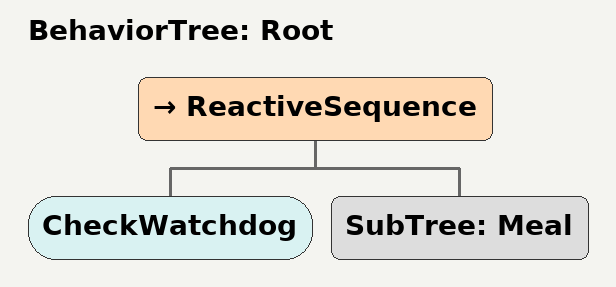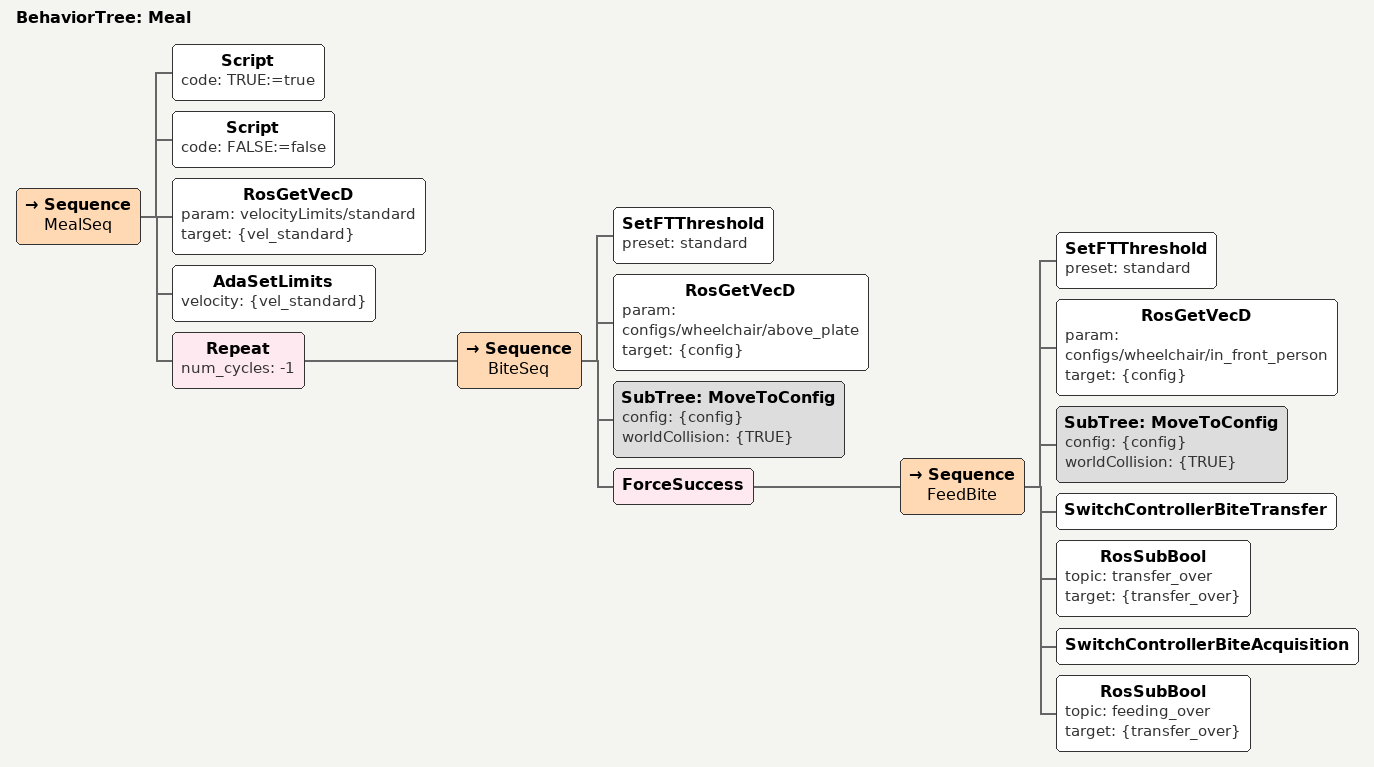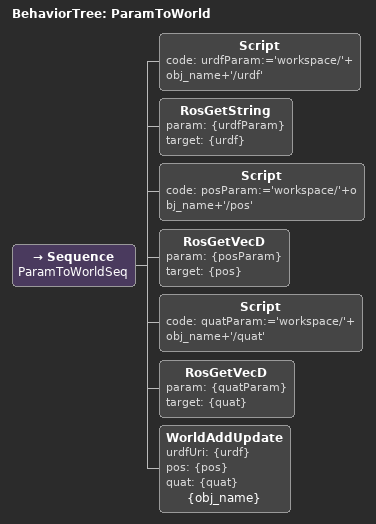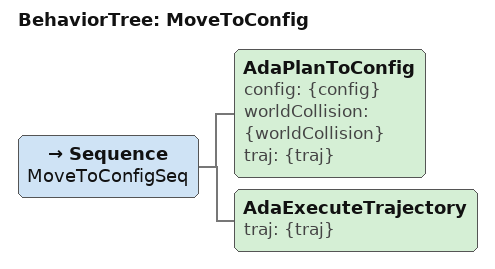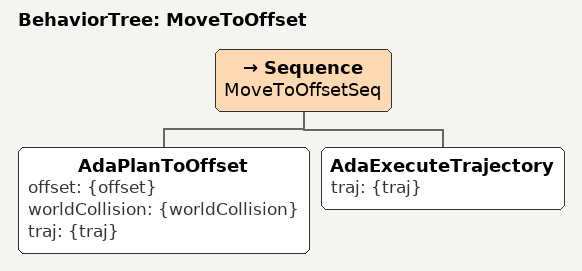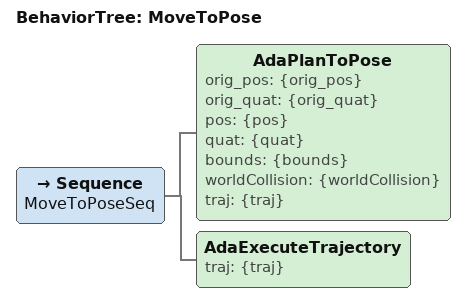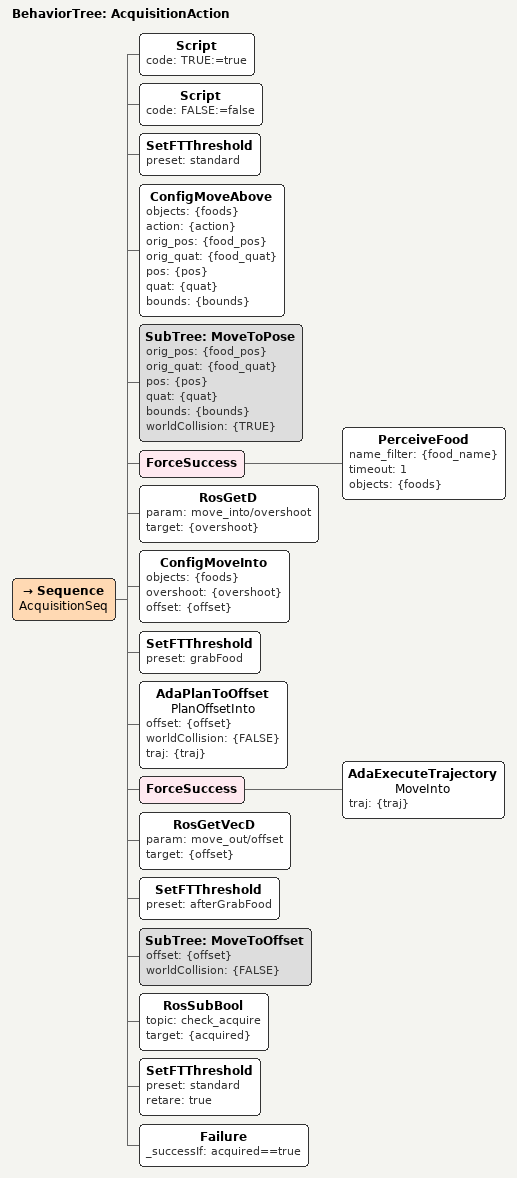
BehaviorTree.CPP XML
<root main_tree_to_execute = "Root" >
  <!-- Subtree Includes -->

  <!-- Watchdog -->
  <BehaviorTree ID="Root">
    <ReactiveSequence>
      <CheckWatchdog />
      <SubTree ID="Meal"/>
    </ReactiveSequence>
  </BehaviorTree>

  <!-- Main Meal Sequence -->
  <BehaviorTree ID="Meal">
    <Sequence name="MealSeq">
      <!-- Scripting constants -->
      <Script code=" TRUE:=true " />
      <Script code=" FALSE:=false " />

      <!-- Setup Workspace -->

      <!-- Setup ADA -->
      <RosGetVecD param="velocityLimits/standard" target="{vel_standard}" />
      <AdaSetLimits velocity="{vel_standard}" />

      <!-- Bite Sequence -->
      <Repeat num_cycles="-1">
      <Sequence name="BiteSeq">
        <!-- Init FT Sensor -->
        <SetFTThreshold preset="standard" />

        <!-- Move Above Plate -->
        <RosGetVecD param="configs/wheelchair/above_plate" target="{config}" />
        <SubTree ID="MoveToConfig" config="{config}" worldCollision="{TRUE}" />

        <!-- Failure Just Restarts -->
        <ForceSuccess>
        <Sequence name="FeedBite">
          <!-- Transfer -->

          <!-- Move in Front of Person -->
          <SetFTThreshold preset="standard" />
          <RosGetVecD param="configs/wheelchair/in_front_person" target="{config}" />
          <SubTree ID="MoveToConfig" config="{config}" worldCollision="{TRUE}" />

          <SwitchControllerBiteTransfer/>
          <RosSubBool topic="transfer_over" target="{transfer_over}" />

          <SwitchControllerBiteAcquisition/>
          <RosSubBool topic="feeding_over" target="{transfer_over}" />

        </Sequence>
        </ForceSuccess>
      </Sequence>
      </Repeat>
    </Sequence>
  </BehaviorTree>

  <!-- Pull from Param Server and add to World -->
  <BehaviorTree ID="ParamToWorld">
    <Sequence name="ParamToWorldSeq">
      <Script code=" urdfParam:='workspace/'+obj_name+'/urdf' " />
      <RosGetString param="{urdfParam}" target="{urdf}" />

      <Script code=" posParam:='workspace/'+obj_name+'/pos' " />
      <RosGetVecD param="{posParam}" target="{pos}" />

      <Script code=" quatParam:='workspace/'+obj_name+'/quat' " />
      <RosGetVecD param="{quatParam}" target="{quat}" />
      <WorldAddUpdate urdfUri="{urdf}" pos="{pos}" quat="{quat}" name="{obj_name}" />
    </Sequence>
  </BehaviorTree>

  <!-- Movement Trees -->
  <BehaviorTree ID="MoveToConfig">
    <Sequence name="MoveToConfigSeq">
      <AdaPlanToConfig config="{config}" worldCollision="{worldCollision}" traj="{traj}" />
      <AdaExecuteTrajectory traj="{traj}" />
    </Sequence>
  </BehaviorTree>
  <BehaviorTree ID="MoveToOffset">
    <Sequence name="MoveToOffsetSeq">
      <AdaPlanToOffset offset="{offset}" worldCollision="{worldCollision}" traj="{traj}" />
      <AdaExecuteTrajectory traj="{traj}" />
    </Sequence>
  </BehaviorTree>
  <BehaviorTree ID="MoveToPose">
    <Sequence name="MoveToPoseSeq">
      <AdaPlanToPose orig_pos="{orig_pos}" orig_quat="{orig_quat}"
         pos="{pos}" quat="{quat}" bounds="{bounds}" worldCollision="{worldCollision}" traj="{traj}" />
      <AdaExecuteTrajectory traj="{traj}" />
    </Sequence>
  </BehaviorTree>

  <!-- Bite Acquisition -->
  <BehaviorTree ID="AcquisitionAction">
  <Sequence name="AcquisitionSeq">
    <!-- Scripting constants -->
    <Script code=" TRUE:=true " />
    <Script code=" FALSE:=false " />

    <!-- Move Above -->
    <SetFTThreshold preset="standard" />
    <ConfigMoveAbove objects="{foods}" action="{action}" orig_pos="{food_pos}" orig_quat="{food_quat}" pos="{pos}" quat="{quat}" bounds="{bounds}" />
    <SubTree ID="MoveToPose" orig_pos="{food_pos}" orig_quat="{food_quat}" pos="{pos}" quat="{quat}" bounds="{bounds}" worldCollision="{TRUE}" />

    <!-- Try Redetect Foods -->
    <ForceSuccess>
      <PerceiveFood name_filter="{food_name}" timeout="1" objects="{foods}" />
    </ForceSuccess>

    <!-- Move Into -->
    <RosGetD param="move_into/overshoot" target="{overshoot}" />
    <ConfigMoveInto objects="{foods}" overshoot="{overshoot}" offset="{offset}" />
    <SetFTThreshold preset="grabFood" />
    <!-- FT Sensor Trip is Okay -->
    <AdaPlanToOffset name="PlanOffsetInto" offset="{offset}" worldCollision="{FALSE}" traj="{traj}" />
    <ForceSuccess><AdaExecuteTrajectory name="MoveInto" traj="{traj}" /></ForceSuccess>

    <!-- Move Out -->
    <RosGetVecD param="move_out/offset" target="{offset}" />
    <SetFTThreshold preset="afterGrabFood" />
    <SubTree ID="MoveToOffset" offset="{offset}" worldCollision="{FALSE}" />

    <!-- Check Acquisition -->
    <RosSubBool topic="check_acquire" target="{acquired}" />
    <SetFTThreshold preset="standard" retare="true" />
    <Failure _successIf="acquired==true" />
  </Sequence>
  </BehaviorTree>
</root>
